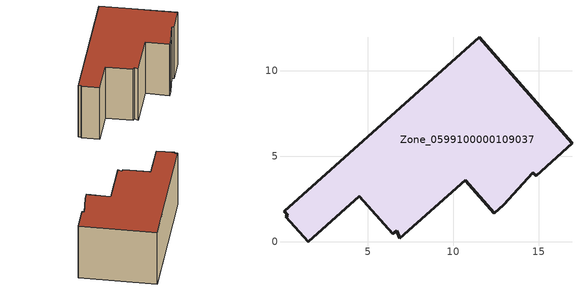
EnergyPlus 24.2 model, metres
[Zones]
Zone_0599100000109037
 floor ground (C_G): 6.71,0.64 6.45,0.47 4.5,2.66 1.52,0 0.21,1.46 0.31,1.56 0.1,1.79 11.51,11.96 16.94,5.76 14.84,3.87 14.66,4.05 12.96,2.18 12.38,1.66 10.69,3.59 6.88,0.2 z0
 wall outside (C_F): 0.21,1.46 1.52,0 4.5,2.66 6.45,0.47 6.71,0.64 6.88,0.2 10.69,3.59 12.38,1.66 12.96,2.18 14.66,4.05 14.84,3.87 16.94,5.76 11.51,11.96 0.1,1.79 0.31,1.56 0.21,1.46 z0:6.29
 roof outside (C_R): 6.71,0.64 6.88,0.2 10.69,3.59 12.38,1.66 12.96,2.18 14.66,4.05 14.84,3.87 16.94,5.76 11.51,11.96 0.1,1.79 0.31,1.56 0.21,1.46 1.52,0 4.5,2.66 6.45,0.47 z6.29
[BUILDING]
Pand.0599100000109037: North Axis=0; Terrain=City; Loads Convergence Tolerance Value=0.04; Temperature Convergence Tolerance Value=0.4; Solar Distribution=FullExterior; Maximum Number of Warmup Days=25; Minimum Number of Warmup Days=1
[Site:Location]
Rotterdam.The.Hague.AP_ZH_NLD Design_Conditions: Latitude=51.96; Longitude=4.45; Time Zone=1; Elevation=-4.5
[SITE:GROUNDTEMPERATURE:BUILDINGSURFACE]
18, 18, 18, 18, 18, 18, 18, 18, 18, 18, 18, 18
[MATERIAL] Thermal Absorptance=0.9; Solar Absorptance=0.7; Visible Absorptance=0.7
Name | Roughness | Thickness | Conductivity | Density | Specific Heat
G.TC.1975-1991 | MediumSmooth | 0.15 | 0.288461 | 540 | 1210
F.TC.1975-1991 | Rough | 0.3 | 0.230769 | 1920 | 840
R.TC.1975-1991 | MediumRough | 0.2 | 0.153846 | 1500 | 1000
[CONSTRUCTION]
C_G: G.TC.1975-1991
C_F: F.TC.1975-1991
C_R: R.TC.1975-1991
[ZONE]
Zone_0599100000109037: Type=1; Multiplier=1; Ceiling Height=Autocalculate; Volume=Autocalculate; Floor Area=autocalculate; Part of Total Floor Area=Yes
[ZONEINFILTRATION:DESIGNFLOWRATE]
Infil_Zone_0599100000109037: Zone or ZoneList or Space or SpaceList=Zone_0599100000109037; Schedule=AlwaysOn; Design Flow Rate Calculation Method=Flow/Area; Flow Rate per Floor Area=0.003; Constant Term Coefficient=1; Temperature Term Coefficient=0; Velocity Term Coefficient=0; Velocity Squared Term Coefficient=0
[HVACTEMPLATE:ZONE:IDEALLOADSAIRSYSTEM]
Zone_0599100000109037: Maximum Heating Supply Air Temperature=50; Minimum Cooling Supply Air Temperature=13; Maximum Heating Supply Air Humidity Ratio=0.0156; Minimum Cooling Supply Air Humidity Ratio=0.0077; Heating Limit=NoLimit; Cooling Limit=NoLimit; Dehumidification Control Type=ConstantSensibleHeatRatio; Cooling Sensible Heat Ratio=0.7; Dehumidification Setpoint=60; Humidification Control Type=None; Humidification Setpoint=30; Outdoor Air Method=None; Outdoor Air Flow Rate per Person=0.00944; Outdoor Air Flow Rate per Zone Floor Area=0; Outdoor Air Flow Rate per Zone=0; Demand Controlled Ventilation Type=None; Outdoor Air Economizer Type=NoEconomizer; Heat Recovery Type=None; Sensible Heat Recovery Effectiveness=0.7; Latent Heat Recovery Effectiveness=0.65
[ZONECONTROL:THERMOSTAT]
ThermostatControl_Zone_0599100000109037: Zone or ZoneList=Zone_0599100000109037; Control Type Schedule=DualSetpointControlType; Control 1=Thermostat_Zone_0599100000109037; Temperature Difference Between Cutout And Setpoint=0
[THERMOSTATSETPOINT:DUALSETPOINT]
Thermostat_Zone_0599100000109037: Heating Setpoint Temperature Schedule=HeatingSetpoint_Zone_0599100000109037; Cooling Setpoint Temperature Schedule=CoolingSetpoint_Zone_0599100000109037
[SCHEDULE:COMPACT]
HeatingSetpoint_Zone_0599100000109037: Through: 12/31, For: AllDays, Until: 24:00, 21
CoolingSetpoint_Zone_0599100000109037: Through: 12/31, For: AllDays, Until: 24:00, 24
DualSetpointControlType: Through: 12/31, For: AllDays, Until: 24:00, 4
AlwaysOn: Through: 12/31, For: AllDays, Until: 24:00, 1
